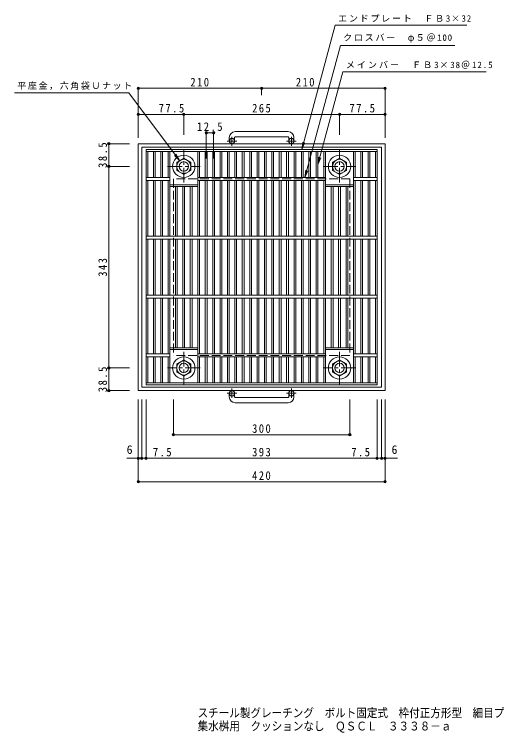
# Model space of a CAD drawing. Units: millimetres at full size, sheet at 1:5. Extents: x -739 to 822, y -688 to 534.
# Drawn here: x -739 to 85, y -688 to 534 of the extents above; entities that cross this region are included whole.
import ezdxf
from ezdxf.enums import TextEntityAlignment as Align

# ---------------------------------------------------------------- set-up
doc = ezdxf.new("R2010")
doc.units = ezdxf.units.MM
doc.header["$LTSCALE"] = 5
doc.header["$PDMODE"] = 32
doc.header["$PDSIZE"] = 4
doc.linetypes.add('CHAIN1', pattern=[8, 5, -1, 1, -1])
doc.linetypes.add('DASHED3', pattern=[4, 3, -1])
for name, color, linetype, lineweight in [('E-1', 2, 'Continuous', 9), ('E-2', 3, 'Continuous', 9), ('E-4', 7, 'Continuous', 9), ('E-5', 7, 'Continuous', 9), ('F-5_F-5ﾚｲﾔ', 2, 'Continuous', 9)]:
    doc.layers.add(name, color=color, linetype=linetype, lineweight=lineweight)
doc.styles.add('ＭＳ ゴシック', font='')
doc.styles.get('ＭＳ ゴシック').set_extended_font_data('MS Gothic')

msp = doc.modelspace()

# ---------------------------------------------------------------- linework, layer by layer
at = {"layer": 'E-1'}
for p, q in [((-272.975, 334.046), (-362.976, 334.046)), ((-372.975, 324.046), (-372.975, 317.946)), ((-363.976, 324.046), (-363.976, 317.946)), ((-362.976, 325.046), (-272.975, 325.046)), ((-271.976, 324.046), (-271.976, 317.946)), ((-262.975, 324.046), (-262.975, 317.946)), ((-527.975, 313.446), (-527.975, -106.554)), ((-107.975, 313.446), (-527.975, 313.446)), ((-521.976, 307.446), (-521.976, -100.554)), ((-113.975, 307.446), (-521.976, 307.446)), ((-113.975, 307.446), (-113.975, -100.554)), ((-113.975, -100.554), (-521.976, -100.554)), ((-372.975, -117.155), (-372.975, -111.055)), ((-363.976, -117.155), (-363.976, -111.055)), ((-362.976, -118.155), (-272.975, -118.155)), ((-271.976, -117.155), (-271.976, -111.055)), ((-262.975, -117.155), (-262.975, -111.055)), ((-272.975, -127.154), (-362.976, -127.154))]:
    msp.add_line(p, q, dxfattribs=at)
at = {"layer": 'E-1', "linetype": 'CHAIN1'}
for p, q in [((-360.313, 317.946), (-376.72, 317.946)), ((-368.476, 309.839), (-368.476, 325.436)), ((-259.312, 317.946), (-275.719, 317.946)), ((-267.475, 309.839), (-267.475, 325.436)), ((-450.475, 247.31), (-450.475, 302.583)), ((-185.475, 247.31), (-185.475, 302.583)), ((-478.112, 274.946), (-422.839, 274.946)), ((-213.112, 274.946), (-157.839, 274.946)), ((-450.475, -40.418), (-450.475, -95.691)), ((-185.475, -40.418), (-185.475, -95.691)), ((-422.839, -68.054), (-478.112, -68.054)), ((-157.839, -68.054), (-213.112, -68.054)), ((-368.476, -102.947), (-368.476, -118.544)), ((-267.475, -102.947), (-267.475, -118.544)), ((-360.313, -111.055), (-376.72, -111.055)), ((-259.312, -111.055), (-275.719, -111.055))]:
    msp.add_line(p, q, dxfattribs=at)
at = {"layer": 'E-1', "linetype": 'DASHED3'}
for p, q in [((-167.976, 253.446), (-467.975, 253.446)), ((-467.975, 253.446), (-467.975, -46.555)), ((-167.976, 253.446), (-167.976, -46.555)), ((-167.976, -46.555), (-467.975, -46.555))]:
    msp.add_line(p, q, dxfattribs=at)
at = {"layer": 'E-1'}
msp.add_lwpolyline([(-107.975, 313.446), (-107.975, -106.554), (-527.975, -106.554)], dxfattribs=at)
for points in [[(-438.475, 281.874), (-438.475, 268.018), (-450.475, 261.089), (-462.475, 268.018), (-462.475, 281.874), (-450.475, 288.803)], [(-173.475, 281.874), (-173.475, 268.018), (-185.475, 261.089), (-197.475, 268.018), (-197.475, 281.874), (-185.475, 288.803)], [(-462.476, -74.982), (-462.476, -61.126), (-450.475, -54.197), (-438.476, -61.126), (-438.476, -74.982), (-450.475, -81.911)], [(-197.476, -74.982), (-197.476, -61.126), (-185.475, -54.197), (-173.476, -61.126), (-173.476, -74.982), (-185.475, -81.911)]]:
    msp.add_lwpolyline(points, close=True, dxfattribs=at)
for centre, radius in [((-368.476, 317.946), 4.5), ((-267.476, 317.946), 4.5), ((-450.475, 274.946), 19), ((-185.475, 274.946), 19), ((-450.475, 274.946), 12), ((-450.475, 274.946), 8), ((-185.475, 274.946), 12), ((-185.475, 274.946), 8), ((-450.475, -68.054), 19), ((-450.475, -68.054), 12), ((-450.475, -68.054), 8), ((-185.475, -68.054), 19), ((-185.475, -68.054), 12), ((-185.475, -68.054), 8), ((-368.476, -111.055), 4.5), ((-267.476, -111.055), 4.5)]:
    msp.add_circle(centre, radius, dxfattribs=at)
for centre, radius, start, end in [((-362.976, 324.046), 10, 90, 180), ((-272.975, 324.046), 10, 0, 90), ((-362.976, 324.046), 1, 90, 180), ((-272.975, 324.046), 1, 0, 90), ((-362.976, -117.155), 10, 180, 270), ((-362.976, -117.155), 1, 180, 270), ((-272.975, -117.155), 10, 270, 0), ((-272.975, -117.155), 1, 270, 0)]:
    msp.add_arc(centre, radius, start, end, dxfattribs=at)
at = {"layer": 'E-2'}
for p, q in [((-514.475, 300.446), (-121.475, 300.446)), ((-511.475, 255.946), (-511.475, 300.446)), ((-502.095, 255.946), (-502.095, 300.446)), ((-499.095, 255.946), (-499.095, 300.446)), ((-489.615, 255.946), (-489.615, 300.446)), ((-486.615, 255.946), (-486.615, 300.446)), ((-477.135, 255.946), (-477.135, 300.446)), ((-474.135, 155.946), (-474.135, 300.446)), ((-426.815, 155.946), (-426.815, 300.446)), ((-423.815, 255.946), (-423.815, 300.446)), ((-413.825, 255.946), (-413.825, 300.446)), ((-410.825, 255.946), (-410.825, 300.446)), ((-401.245, 255.946), (-401.245, 300.446)), ((-398.245, 255.946), (-398.245, 300.446)), ((-388.665, 255.946), (-388.665, 300.446)), ((-385.665, 255.946), (-385.665, 300.446)), ((-376.085, 255.946), (-376.085, 300.446)), ((-373.085, 255.946), (-373.085, 300.446)), ((-363.505, 255.946), (-363.505, 300.446)), ((-360.505, 255.946), (-360.505, 300.446)), ((-350.925, 255.946), (-350.925, 300.446)), ((-347.925, 255.946), (-347.925, 300.446)), ((-338.345, 255.946), (-338.345, 300.446)), ((-335.345, 255.946), (-335.345, 300.446)), ((-325.765, 255.946), (-325.765, 300.446)), ((-322.765, 255.946), (-322.765, 300.446)), ((-313.185, 255.946), (-313.185, 300.446)), ((-310.185, 255.946), (-310.185, 300.446)), ((-300.605, 255.946), (-300.605, 300.446)), ((-297.605, 255.946), (-297.605, 300.446)), ((-288.025, 255.946), (-288.025, 300.446)), ((-285.025, 255.946), (-285.025, 300.446)), ((-275.445, 255.946), (-275.445, 300.446)), ((-272.445, 255.946), (-272.445, 300.446)), ((-262.865, 255.946), (-262.865, 300.446)), ((-259.865, 255.946), (-259.865, 300.446)), ((-250.285, 255.946), (-250.285, 300.446)), ((-247.285, 255.946), (-247.285, 300.446)), ((-237.705, 255.946), (-237.705, 300.446)), ((-234.705, 255.946), (-234.705, 300.446)), ((-225.125, 255.946), (-225.125, 300.446)), ((-222.125, 255.946), (-222.125, 300.446)), ((-212.135, 255.946), (-212.135, 300.446)), ((-209.135, 300.446), (-209.135, 155.946)), ((-161.815, 300.446), (-161.815, 155.946)), ((-158.815, 255.946), (-158.815, 300.446)), ((-149.335, 255.946), (-149.335, 300.446)), ((-146.335, 255.946), (-146.335, 300.446)), ((-136.855, 255.946), (-136.855, 300.446)), ((-133.855, 255.946), (-133.855, 300.446)), ((-124.495, 255.946), (-124.495, 300.446)), ((-121.475, -96.554), (-121.475, 303.446)), ((-474.135, 255.946), (-514.475, 255.946)), ((-474.135, 250.946), (-514.475, 250.946)), ((-511.475, 155.946), (-511.475, 250.946)), ((-502.095, 155.946), (-502.095, 250.946)), ((-499.095, 155.946), (-499.095, 250.946)), ((-489.615, 155.946), (-489.615, 250.946)), ((-486.615, 155.946), (-486.615, 250.946)), ((-477.135, 155.946), (-477.135, 250.946)), ((-426.815, 255.946), (-209.135, 255.946)), ((-426.815, 250.946), (-209.135, 250.946)), ((-423.815, 155.946), (-423.815, 250.946)), ((-413.825, 155.946), (-413.825, 250.946)), ((-410.825, 155.946), (-410.825, 250.946)), ((-401.245, 155.946), (-401.245, 250.946)), ((-398.245, 155.946), (-398.245, 250.946)), ((-388.665, 155.946), (-388.665, 250.946)), ((-385.665, 155.946), (-385.665, 250.946)), ((-376.085, 155.946), (-376.085, 250.946)), ((-373.085, 155.946), (-373.085, 250.946)), ((-363.505, 155.946), (-363.505, 250.946)), ((-360.505, 155.946), (-360.505, 250.946)), ((-350.925, 155.946), (-350.925, 250.946)), ((-347.925, 155.946), (-347.925, 250.946)), ((-338.345, 155.946), (-338.345, 250.946)), ((-335.345, 155.946), (-335.345, 250.946)), ((-325.765, 155.946), (-325.765, 250.946)), ((-322.765, 155.946), (-322.765, 250.946)), ((-313.185, 155.946), (-313.185, 250.946)), ((-310.185, 155.946), (-310.185, 250.946)), ((-300.605, 155.946), (-300.605, 250.946)), ((-297.605, 155.946), (-297.605, 250.946)), ((-288.025, 155.946), (-288.025, 250.946)), ((-285.025, 155.946), (-285.025, 250.946)), ((-275.445, 155.946), (-275.445, 250.946)), ((-272.445, 155.946), (-272.445, 250.946)), ((-262.865, 155.946), (-262.865, 250.946)), ((-259.865, 155.946), (-259.865, 250.946)), ((-250.285, 155.946), (-250.285, 250.946)), ((-247.285, 155.946), (-247.285, 250.946)), ((-237.705, 155.946), (-237.705, 250.946)), ((-234.705, 155.946), (-234.705, 250.946)), ((-225.125, 155.946), (-225.125, 250.946)), ((-222.125, 155.946), (-222.125, 250.946)), ((-212.135, 250.946), (-212.135, 155.946)), ((-121.475, 255.946), (-161.815, 255.946)), ((-121.475, 250.946), (-161.815, 250.946)), ((-158.815, 250.946), (-158.815, 155.946)), ((-149.335, 155.946), (-149.335, 250.946)), ((-146.335, 155.946), (-146.335, 250.946)), ((-136.855, 155.946), (-136.855, 250.946)), ((-133.855, 155.946), (-133.855, 250.946)), ((-124.495, 155.946), (-124.495, 250.946)), ((-474.135, 243.446), (-426.815, 243.446)), ((-474.135, 240.446), (-426.815, 240.446)), ((-464.555, 155.946), (-464.555, 240.446)), ((-461.555, 155.946), (-461.555, 240.446)), ((-451.975, 155.946), (-451.975, 240.446)), ((-448.975, 155.946), (-448.975, 240.446)), ((-439.395, 155.946), (-439.395, 240.446)), ((-436.395, 155.946), (-436.395, 240.446)), ((-209.135, 243.446), (-161.815, 243.446)), ((-209.135, 240.446), (-161.815, 240.446)), ((-199.555, 240.446), (-199.555, 155.946)), ((-196.555, 240.446), (-196.555, 155.946)), ((-186.975, 240.446), (-186.975, 155.946)), ((-183.975, 240.446), (-183.975, 155.946)), ((-174.395, 240.446), (-174.395, 155.946)), ((-171.395, 240.446), (-171.395, 155.946)), ((-121.475, 155.946), (-514.475, 155.946)), ((-121.475, 150.946), (-514.475, 150.946)), ((-511.475, 55.946), (-511.475, 150.946)), ((-502.095, 55.946), (-502.095, 150.946)), ((-499.095, 55.946), (-499.095, 150.946)), ((-489.615, 55.946), (-489.615, 150.946)), ((-486.615, 55.946), (-486.615, 150.946)), ((-477.135, 150.946), (-477.135, 55.946)), ((-474.135, 150.946), (-474.135, 55.946)), ((-464.555, 150.946), (-464.555, 55.946)), ((-461.555, 150.946), (-461.555, 55.946)), ((-451.975, 150.946), (-451.975, 55.946)), ((-448.975, 150.946), (-448.975, 55.946)), ((-439.395, 150.946), (-439.395, 55.946)), ((-436.395, 150.946), (-436.395, 55.946)), ((-426.815, 150.946), (-426.815, 55.946)), ((-423.815, 150.946), (-423.815, 55.946)), ((-413.825, 55.946), (-413.825, 150.946)), ((-410.825, 55.946), (-410.825, 150.946)), ((-401.245, 55.946), (-401.245, 150.946)), ((-398.245, 55.946), (-398.245, 150.946)), ((-388.665, 55.946), (-388.665, 150.946)), ((-385.665, 55.946), (-385.665, 150.946)), ((-376.085, 55.946), (-376.085, 150.946)), ((-373.085, 55.946), (-373.085, 150.946)), ((-363.505, 55.946), (-363.505, 150.946)), ((-360.505, 55.946), (-360.505, 150.946)), ((-350.925, 55.946), (-350.925, 150.946)), ((-347.925, 55.946), (-347.925, 150.946)), ((-338.345, 55.946), (-338.345, 150.946)), ((-335.345, 55.946), (-335.345, 150.946)), ((-325.765, 55.946), (-325.765, 150.946)), ((-322.765, 55.946), (-322.765, 150.946)), ((-313.185, 55.946), (-313.185, 150.946)), ((-310.185, 55.946), (-310.185, 150.946)), ((-300.605, 55.946), (-300.605, 150.946)), ((-297.605, 55.946), (-297.605, 150.946)), ((-288.025, 55.946), (-288.025, 150.946)), ((-285.025, 55.946), (-285.025, 150.946)), ((-275.445, 55.946), (-275.445, 150.946)), ((-272.445, 55.946), (-272.445, 150.946)), ((-262.865, 55.946), (-262.865, 150.946)), ((-259.865, 55.946), (-259.865, 150.946)), ((-250.285, 55.946), (-250.285, 150.946)), ((-247.285, 55.946), (-247.285, 150.946)), ((-237.705, 150.946), (-237.705, 55.946)), ((-234.705, 150.946), (-234.705, 55.946)), ((-225.125, 150.946), (-225.125, 55.946)), ((-222.125, 150.946), (-222.125, 55.946)), ((-212.135, 55.946), (-212.135, 150.946)), ((-209.135, 55.946), (-209.135, 150.946)), ((-199.555, 55.946), (-199.555, 150.946)), ((-196.555, 55.946), (-196.555, 150.946)), ((-186.975, 55.946), (-186.975, 150.946)), ((-183.975, 55.946), (-183.975, 150.946)), ((-174.395, 55.946), (-174.395, 150.946)), ((-171.395, 55.946), (-171.395, 150.946)), ((-161.815, 55.946), (-161.815, 150.946)), ((-158.815, 55.946), (-158.815, 150.946)), ((-149.335, 150.946), (-149.335, 55.946)), ((-146.335, 150.946), (-146.335, 55.946)), ((-136.855, 55.946), (-136.855, 150.946)), ((-133.855, 55.946), (-133.855, 150.946)), ((-124.495, 55.946), (-124.495, 150.946)), ((-121.475, 55.946), (-514.475, 55.946)), ((-121.475, 50.946), (-514.475, 50.946)), ((-511.475, 50.946), (-511.475, -44.054)), ((-502.095, 50.946), (-502.095, -44.054)), ((-499.095, 50.946), (-499.095, -44.054)), ((-489.615, 50.946), (-489.615, -44.054)), ((-486.615, 50.946), (-486.615, -44.054)), ((-477.135, -44.054), (-477.135, 50.946)), ((-474.135, -93.554), (-474.135, 50.946)), ((-464.555, -33.554), (-464.555, 50.946)), ((-461.555, -33.554), (-461.555, 50.946)), ((-451.975, -33.554), (-451.975, 50.946)), ((-448.975, -33.554), (-448.975, 50.946)), ((-439.395, -33.554), (-439.395, 50.946)), ((-436.395, -33.554), (-436.395, 50.946)), ((-426.815, -93.554), (-426.815, 50.946)), ((-423.815, -44.054), (-423.815, 50.946)), ((-413.825, 50.946), (-413.825, -44.054)), ((-410.825, 50.946), (-410.825, -44.054)), ((-401.245, 50.946), (-401.245, -44.054)), ((-398.245, 50.946), (-398.245, -44.054)), ((-388.665, 50.946), (-388.665, -44.054)), ((-385.665, 50.946), (-385.665, -44.054)), ((-376.085, 50.946), (-376.085, -44.054)), ((-373.085, 50.946), (-373.085, -44.054)), ((-363.505, 50.946), (-363.505, -44.054)), ((-360.505, 50.946), (-360.505, -44.054)), ((-350.925, 50.946), (-350.925, -44.054)), ((-347.925, 50.946), (-347.925, -44.054)), ((-338.345, 50.946), (-338.345, -44.054)), ((-335.345, 50.946), (-335.345, -44.054)), ((-325.765, 50.946), (-325.765, -44.054)), ((-322.765, 50.946), (-322.765, -44.054)), ((-313.185, 50.946), (-313.185, -44.054)), ((-310.185, 50.946), (-310.185, -44.054)), ((-300.605, 50.946), (-300.605, -44.054)), ((-297.605, 50.946), (-297.605, -44.054)), ((-288.025, 50.946), (-288.025, -44.054)), ((-285.025, 50.946), (-285.025, -44.054)), ((-275.445, 50.946), (-275.445, -44.054)), ((-272.445, 50.946), (-272.445, -44.054)), ((-262.865, 50.946), (-262.865, -44.054)), ((-259.865, 50.946), (-259.865, -44.054)), ((-250.285, 50.946), (-250.285, -44.054)), ((-247.285, 50.946), (-247.285, -44.054)), ((-237.705, 50.946), (-237.705, -44.054)), ((-234.705, 50.946), (-234.705, -44.054)), ((-225.125, 50.946), (-225.125, -44.054)), ((-222.125, 50.946), (-222.125, -44.054)), ((-212.135, 50.946), (-212.135, -44.054)), ((-209.135, 50.946), (-209.135, -93.554)), ((-199.555, -33.554), (-199.555, 50.946)), ((-196.555, -33.554), (-196.555, 50.946)), ((-186.975, -33.554), (-186.975, 50.946)), ((-183.975, -33.554), (-183.975, 50.946)), ((-174.395, -33.554), (-174.395, 50.946)), ((-171.395, -33.554), (-171.395, 50.946)), ((-161.815, 50.946), (-161.815, -93.554)), ((-158.815, 50.946), (-158.815, -44.054)), ((-149.335, 50.946), (-149.335, -44.054)), ((-146.335, 50.946), (-146.335, -44.054)), ((-136.855, 50.946), (-136.855, -44.054)), ((-133.855, 50.946), (-133.855, -44.054)), ((-124.495, 50.946), (-124.495, -44.054)), ((-474.135, -33.554), (-426.815, -33.554)), ((-474.135, -36.554), (-426.815, -36.554)), ((-209.135, -33.554), (-161.815, -33.554)), ((-209.135, -36.554), (-161.815, -36.554)), ((-474.135, -44.054), (-514.475, -44.054)), ((-426.815, -44.054), (-209.135, -44.054)), ((-121.475, -44.054), (-161.815, -44.054)), ((-474.135, -49.054), (-514.475, -49.054)), ((-511.475, -49.054), (-511.475, -93.554)), ((-502.095, -49.054), (-502.095, -93.554)), ((-499.095, -49.054), (-499.095, -93.554)), ((-489.615, -49.054), (-489.615, -93.554)), ((-486.615, -49.054), (-486.615, -93.554)), ((-477.135, -49.054), (-477.135, -93.554)), ((-426.815, -49.054), (-209.135, -49.054)), ((-423.815, -49.054), (-423.815, -93.554)), ((-413.825, -49.054), (-413.825, -93.554)), ((-410.825, -49.054), (-410.825, -93.554)), ((-401.245, -49.054), (-401.245, -93.554)), ((-398.245, -49.054), (-398.245, -93.554)), ((-388.665, -49.054), (-388.665, -93.554)), ((-385.665, -49.054), (-385.665, -93.554)), ((-376.085, -49.054), (-376.085, -93.554)), ((-373.085, -49.054), (-373.085, -93.554)), ((-363.505, -49.054), (-363.505, -93.554)), ((-360.505, -49.054), (-360.505, -93.554)), ((-350.925, -49.054), (-350.925, -93.554)), ((-347.925, -49.054), (-347.925, -93.554)), ((-338.345, -49.054), (-338.345, -93.554)), ((-335.345, -49.054), (-335.345, -93.554)), ((-325.765, -49.054), (-325.765, -93.554)), ((-322.765, -49.054), (-322.765, -93.554)), ((-313.185, -49.054), (-313.185, -93.554)), ((-310.185, -49.054), (-310.185, -93.554)), ((-300.605, -49.054), (-300.605, -93.554)), ((-297.605, -49.054), (-297.605, -93.554)), ((-288.025, -49.054), (-288.025, -93.554)), ((-285.025, -49.054), (-285.025, -93.554)), ((-275.445, -49.054), (-275.445, -93.554)), ((-272.445, -49.054), (-272.445, -93.554)), ((-262.865, -49.054), (-262.865, -93.554)), ((-259.865, -49.054), (-259.865, -93.554)), ((-250.285, -49.054), (-250.285, -93.554)), ((-247.285, -49.054), (-247.285, -93.554)), ((-237.705, -49.054), (-237.705, -93.554)), ((-234.705, -49.054), (-234.705, -93.554)), ((-225.125, -49.054), (-225.125, -93.554)), ((-222.125, -49.054), (-222.125, -93.554)), ((-212.135, -49.054), (-212.135, -93.554)), ((-121.475, -49.054), (-161.815, -49.054)), ((-158.815, -49.054), (-158.815, -93.554)), ((-149.335, -49.054), (-149.335, -93.554)), ((-146.335, -49.054), (-146.335, -93.554)), ((-136.855, -49.054), (-136.855, -93.554)), ((-133.855, -49.054), (-133.855, -93.554)), ((-124.495, -49.054), (-124.495, -93.554)), ((-514.475, -93.554), (-121.475, -93.554)), ((-514.475, -96.554), (-121.475, -96.554))]:
    msp.add_line(p, q, dxfattribs=at)
msp.add_lwpolyline([(-514.475, -96.554), (-514.475, 303.446), (-121.475, 303.446)], dxfattribs=at)
at = {"layer": 'E-4'}
for p, q in [((-527.975, 409.188), (-527.975, 323.446)), ((-527.975, 407.688), (-317.976, 407.688)), ((-317.976, 409.188), (-317.976, 396.292)), ((-317.976, 407.688), (-107.975, 407.688)), ((-107.975, 409.188), (-107.975, 323.446)), ((-527.975, 363.446), (-450.475, 363.446)), ((-450.475, 364.946), (-450.475, 328.446)), ((-450.475, 363.446), (-185.475, 363.446)), ((-185.475, 364.946), (-185.475, 328.446)), ((-185.475, 363.446), (-107.975, 363.446)), ((-412.335, 333.483), (-412.335, 288.191)), ((-412.335, 331.983), (-399.755, 331.983)), ((-399.755, 333.483), (-399.755, 288.191)), ((-579.475, 313.446), (-542.975, 313.446)), ((-577.975, 274.946), (-577.975, 313.446)), ((-579.475, 274.946), (-542.975, 274.946)), ((-577.975, -68.054), (-577.975, 274.946)), ((-579.475, -68.054), (-542.975, -68.054)), ((-577.975, -106.554), (-577.975, -68.054)), ((-579.475, -106.554), (-542.975, -106.554)), ((-527.975, -263.055), (-527.975, -121.554)), ((-521.976, -223.055), (-521.976, -121.554)), ((-514.475, -223.055), (-514.475, -121.554)), ((-467.975, -183.055), (-467.975, -121.554)), ((-167.976, -183.055), (-167.976, -121.554)), ((-121.475, -223.055), (-121.475, -121.554)), ((-113.975, -223.055), (-113.975, -121.554)), ((-107.975, -263.055), (-107.975, -121.554)), ((-467.975, -181.555), (-167.976, -181.555)), ((-547.6, -221.555), (-521.976, -221.555)), ((-521.976, -221.555), (-514.475, -221.555)), ((-514.475, -221.555), (-121.475, -221.555)), ((-121.475, -221.555), (-113.975, -221.555)), ((-113.975, -221.555), (-87.039, -221.555)), ((-527.975, -261.555), (-107.975, -261.555))]:
    msp.add_line(p, q, dxfattribs=at)
for p in [(-527.975, 407.688), (-317.976, 407.688), (-107.975, 407.688), (-527.975, 363.446), (-450.475, 363.446), (-185.475, 363.446), (-107.975, 363.446), (-412.335, 331.983), (-399.755, 331.983), (-577.975, 313.446), (-577.975, 274.946), (-577.975, -68.054), (-577.975, -106.554), (-467.975, -181.555), (-167.976, -181.555), (-527.975, -221.555), (-521.976, -221.555), (-514.475, -221.555), (-121.475, -221.555), (-113.975, -221.555), (-107.975, -221.555), (-527.975, -261.555), (-107.975, -261.555)]:
    msp.add_point(p, dxfattribs=at)
at = {"layer": 'E-5'}
for p, q in [((-249.645, 303.446), (-192.855, 515.389)), ((-192.855, 515.389), (30.892, 515.389)), ((-244.295, 255.946), (-184.121, 480.52)), ((10.622, 480.52), (-184.121, 480.52)), ((-222.135, 277.946), (-179.78, 436.02)), ((-179.78, 436.02), (64.225, 436.02)), ((-543.687, 400.014), (-738.687, 400.014)), ((-249.645, 303.446), (-248.013, 315.839)), ((-249.645, 303.446), (-244.861, 314.995)), ((-457.67, 284.648), (-463.77, 295.559)), ((-222.135, 277.946), (-220.504, 290.339)), ((-222.135, 277.946), (-217.352, 289.494)), ((-244.295, 255.946), (-242.664, 268.339)), ((-244.295, 255.946), (-239.512, 267.494))]:
    msp.add_line(p, q, dxfattribs=at)
msp.add_lwpolyline([(-543.687, 400.014), (-457.67, 284.648), (-466.386, 293.609)], dxfattribs=at)

# ---------------------------------------------------------------- texts
at = {"layer": 'E-4', "color": 2, "style": 'ＭＳ ゴシック'}
for p in [(-547.6, -218.555), (-97.039, -218.555)]:
    msp.add_text('6', height=14.66, dxfattribs=at).set_placement(p, align=Align.BOTTOM_LEFT)
at = {"layer": 'E-4', "color": 2, "char_height": 14.66, "attachment_point": 7, "style": 'ＭＳ ゴシック'}
for s, insert in [('\\T1.27;\\W0.9;210', (-439.226, 410.688)), ('\\T1.27;\\W0.9;210', (-259.866, 410.688)), ('\\T1.28;\\W0.9;77.5', (-493.196, 366.446)), ('\\T1.27;\\W0.9;265', (-334.225, 366.446)), ('\\T1.28;\\W0.9;77.5', (-168.6, 366.446)), ('\\T1.28;\\W0.9;12.5', (-427.92, 334.983)), ('\\T1.27;\\W0.9;300', (-334.225, -178.555)), ('\\T1.27;\\W0.9;7.5', (-502.976, -218.555)), ('\\T1.27;\\W0.9;393', (-334.225, -218.555)), ('\\T1.27;\\W0.9;7.5', (-165.475, -218.555)), ('\\T1.27;\\W0.9;420', (-334.225, -258.555))]:
    msp.add_mtext(s, dxfattribs=dict(at, insert=insert))
at = {"layer": 'E-4', "color": 2, "char_height": 14.66, "attachment_point": 7, "rotation": 90, "style": 'ＭＳ ゴシック'}
for s, insert in [('\\T1.28;\\W0.9;38.5', (-580.975, 272.321)), ('\\T1.27;\\W0.9;343', (-580.975, 87.196)), ('\\T1.28;\\W0.9;38.5', (-580.975, -109.179))]:
    msp.add_mtext(s, dxfattribs=dict(at, insert=insert))
at = {"layer": 'E-5', "char_height": 11, "attachment_point": 7, "style": 'ＭＳ ゴシック'}
for s, insert in [('\\T1.19;エンドプレート\u3000ＦＢ3×32', (-187.855, 520.389)), ('\\T1.19;クロスバー\u3000φ５＠100', (-179.389, 485.52)), ('\\T1.22;メインバー\u3000ＦＢ3×38＠12.5', (-174.78, 441.02)), ('\\T1.17;平座金，六角袋Ｕナット', (-733.687, 405.014))]:
    msp.add_mtext(s, dxfattribs=dict(at, insert=insert))
at = {"layer": 'F-5_F-5ﾚｲﾔ', "style": 'ＭＳ ゴシック', "width": 0.9}
for s, p in [('スチール製グレーチング\u3000ボルト固定式\u3000枠付正方形型\u3000細目プレーンタイプ', (-426.973, -666.554)), ('集水桝用\u3000クッションなし\u3000ＱＳＣＬ\u3000３３３８－ａ', (-426.973, -689.054))]:
    msp.add_text(s, height=14.66, dxfattribs=at).set_placement(p, align=Align.BOTTOM_LEFT)

doc.saveas('drawing.dxf')
